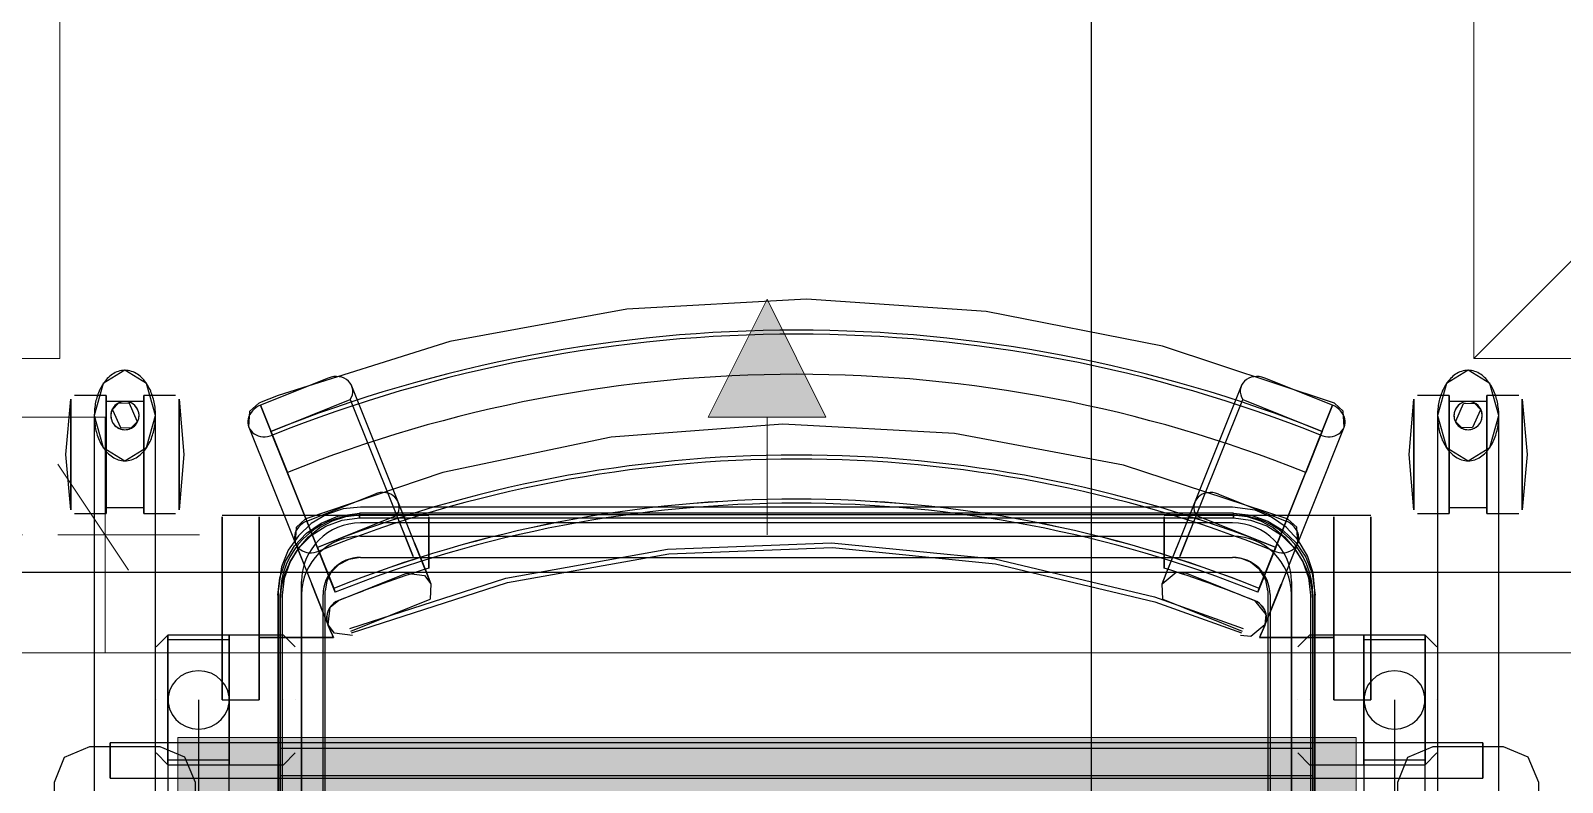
# Model space of a CAD drawing. Header units: millimetres. Extents: x -92759 to 184353, y -15225 to 86714.
# Drawn here: x 75045 to 75695, y 67836 to 68155 of the extents above; entities that cross this region are included whole.
import ezdxf

# ---------------------------------------------------------------- set-up
doc = ezdxf.new("R2010")
doc.units = ezdxf.units.MM
for name, color, linetype in [('0-1', 9, 'Continuous'), ('A-_FURT----_E', 9, 'Continuous'), ('A-PATT-CONC', 8, 'Continuous'), ('E-legend', 1, 'Continuous'), ('E-LIGHT----E', 1, 'Continuous'), ('M-_SANIFIXR_E', 9, 'Continuous'), ('M-ACMV_FCU', 5, 'Continuous'), ('PDF_M-_ACON----_E-N', 7, 'Continuous')]:
    doc.layers.add(name, color=color, linetype=linetype)
for name, color, linetype, lineweight in [('HFI 9MM FPB', 94, 'Continuous', 5), ('M-ACMV_FCU-1', 86, 'Continuous', 9), ('M-ACMV_VCD', 7, 'Continuous', 25)]:
    doc.layers.add(name, color=color, linetype=linetype, lineweight=lineweight)

# ---------------------------------------------------------------- blocks, each defined once
blk = doc.blocks.new('SIGMUND-LR R_ 2020 - SIGMUND-LR R_ 2020-8582791-2ND STOREY Copy 1')
for p, q in [((116.29, -33.47), (87.51, -44.99)), ((152.9, -103.39), (126.26, -36.86)), ((503.74, -36.86), (477.1, -103.39)), ((542.49, -44.99), (513.71, -33.47)), ((5, -65.89), (7, -42.43)), ((7, -89.35), (7, -42.43)), ((7, -42.43), (7, -89.35)), ((22, -40.89), (8.54, -40.89)), ((22, -40.89), (22, -90.89)), ((22, -90.89), (22, -40.89)), ((30, -43.39), (22, -43.39)), ((22, -43.39), (22, -88.39)), ((22, -88.39), (22, -43.39)), ((38, -43.39), (30, -43.39)), ((51.46, -40.89), (38, -40.89)), ((38, -40.89), (38, -90.89)), ((38, -90.89), (38, -40.89)), ((38, -43.39), (38, -88.39)), ((38, -88.39), (38, -43.39)), ((53, -42.43), (55, -65.89)), ((53, -42.43), (53, -89.35)), ((53, -89.35), (53, -42.43)), ((87.51, -44.99), (92.6, -57.71)), ((87.51, -44.99), (92.6, -57.71)), ((87.51, -44.99), (92.6, -57.71)), ((87.51, -44.99), (93.46, -59.85)), ((92.6, -57.71), (87.51, -44.99)), ((91.97, -56.12), (125.66, -42.63)), ((125.66, -42.63), (152.29, -109.17)), ((477.71, -109.17), (504.34, -42.63)), ((504.34, -42.63), (538.03, -56.12)), ((536.54, -59.85), (542.49, -44.99)), ((537.4, -57.71), (542.49, -44.99)), ((537.4, -57.71), (542.49, -44.99)), ((537.4, -57.71), (542.49, -44.99)), ((542.49, -44.99), (537.4, -57.71)), ((575, -65.89), (577, -42.43)), ((577, -89.35), (577, -42.43)), ((577, -42.43), (577, -89.35)), ((592, -40.89), (578.54, -40.89)), ((592, -90.89), (592, -40.89)), ((592, -40.89), (592, -90.89)), ((600, -43.39), (592, -43.39)), ((592, -88.39), (592, -43.39)), ((592, -43.39), (592, -88.39)), ((608, -43.39), (600, -43.39)), ((621.46, -40.89), (608, -40.89)), ((608, -90.89), (608, -40.89)), ((608, -40.89), (608, -90.89)), ((608, -88.39), (608, -43.39)), ((608, -43.39), (608, -88.39)), ((623, -42.43), (625, -65.89)), ((623, -42.43), (623, -89.35)), ((623, -89.35), (623, -42.43)), ((17, -49.39), (17, -300)), ((43, -300), (43, -49.39)), ((90.06, -51.35), (116.69, -117.89)), ((539.94, -51.35), (513.31, -117.89)), ((587, -49.39), (587, -300)), ((613, -300), (613, -49.39)), ((82.63, -54.33), (109.26, -120.86)), ((92.6, -57.71), (91.97, -56.12)), ((91.97, -56.12), (118.62, -122.7)), ((92.6, -57.71), (91.97, -56.12)), ((118.6, -122.65), (91.97, -56.12)), ((98.93, -73.51), (91.97, -56.12)), ((91.97, -56.12), (92.6, -57.71)), ((119.26, -124.31), (92.6, -57.71)), ((119.24, -124.24), (92.6, -57.71)), ((537.4, -57.71), (510.74, -124.31)), ((537.4, -57.71), (510.76, -124.24)), ((511.38, -122.7), (538.03, -56.12)), ((511.4, -122.65), (538.03, -56.12)), ((520.74, -120.86), (547.37, -54.33)), ((538.03, -56.12), (531.07, -73.51)), ((538.03, -56.12), (537.4, -57.71)), ((538.03, -56.12), (537.4, -57.71)), ((537.4, -57.71), (538.03, -56.12)), ((93.46, -59.85), (98.93, -73.51)), ((531.07, -73.51), (536.54, -59.85)), ((7, -89.35), (5, -65.89)), ((55, -65.89), (53, -89.35)), ((577, -89.35), (575, -65.89)), ((625, -65.89), (623, -89.35)), ((107.21, -94.2), (135.99, -82.68)), ((494.01, -82.68), (522.79, -94.2)), ((8.54, -90.89), (22, -90.89)), ((22, -88.39), (38, -88.39)), ((38, -90.89), (51.46, -90.89)), ((500.43, -90.78), (129.57, -90.78)), ((500, -88.2), (130, -88.2)), ((152.9, -103.39), (145.96, -86.06)), ((484.04, -86.06), (477.1, -103.39)), ((578.54, -90.89), (592, -90.89)), ((592, -88.39), (608, -88.39)), ((608, -90.89), (621.46, -90.89)), ((87, -91.81), (71.25, -91.81)), ((71.25, -96.57), (71.25, -92.37)), ((71.25, -92.37), (71.25, -99.81)), ((71.25, -104.27), (71.25, -96.57)), ((158.95, -91.81), (87, -91.81)), ((87, -96.57), (87, -92.37)), ((87, -92.37), (87, -99.81)), ((87, -99.81), (87, -92.37)), ((87, -92.37), (87, -96.57)), ((87, -104.27), (87, -96.57)), ((87, -96.57), (87, -104.27)), ((107.21, -94.2), (112.3, -106.91)), ((112.3, -106.91), (107.21, -94.2)), ((112.3, -106.91), (107.21, -94.2)), ((107.21, -94.2), (112.3, -106.91)), ((113.16, -109.05), (107.21, -94.2)), ((145.36, -91.84), (111.66, -105.32)), ((500.42, -91.56), (129.58, -91.56)), ((129.59, -92.83), (500.41, -92.83)), ((500, -91.56), (130, -91.56)), ((500, -94.93), (130, -94.93)), ((152.29, -109.17), (145.36, -91.84)), ((158.95, -99.81), (158.95, -92.37)), ((158.95, -92.37), (158.95, -96.57)), ((158.95, -96.57), (158.95, -104.27)), ((543, -91.81), (471.05, -91.81)), ((471.05, -96.57), (471.05, -92.37)), ((471.05, -92.37), (471.05, -99.81)), ((471.05, -104.27), (471.05, -96.57)), ((484.64, -91.84), (477.71, -109.17)), ((518.34, -105.32), (484.64, -91.84)), ((522.79, -94.2), (516.84, -109.05)), ((517.7, -106.91), (522.79, -94.2)), ((522.79, -94.2), (517.7, -106.91)), ((522.79, -94.2), (517.7, -106.91)), ((517.7, -106.91), (522.79, -94.2)), ((558.75, -91.81), (543, -91.81)), ((543, -99.81), (543, -92.37)), ((543, -92.37), (543, -96.57)), ((543, -96.57), (543, -92.37)), ((543, -92.37), (543, -99.81)), ((543, -96.57), (543, -104.27)), ((543, -104.27), (543, -96.57)), ((558.75, -99.81), (558.75, -92.37)), ((558.75, -92.37), (558.75, -96.57)), ((558.75, -96.57), (558.75, -104.27)), ((71.25, -99.81), (71.25, -119.9)), ((87, -99.81), (87, -129.66)), ((87, -119.9), (87, -99.81)), ((102.33, -103.53), (109.26, -120.86)), ((109.75, -100.56), (116.69, -117.89)), ((130, -100.56), (500, -100.56)), ((158.95, -114.07), (158.95, -99.81)), ((471.05, -99.81), (471.05, -114.07)), ((520.25, -100.56), (513.31, -117.89)), ((520.74, -120.86), (527.67, -103.53)), ((543, -129.66), (543, -99.81)), ((543, -99.81), (543, -119.9)), ((558.75, -119.9), (558.75, -99.81)), ((71.25, -134.49), (71.25, -104.27)), ((87, -134.49), (87, -104.27)), ((87, -104.27), (87, -134.49)), ((118.62, -122.7), (111.66, -105.32)), ((111.66, -105.32), (112.3, -106.91)), ((111.66, -105.32), (112.3, -106.91)), ((111.66, -105.32), (118.6, -122.65)), ((112.3, -106.91), (111.66, -105.32)), ((111.66, -105.32), (118.63, -122.72)), ((112.3, -106.91), (119.26, -124.31)), ((112.3, -106.91), (119.24, -124.24)), ((118.63, -122.72), (113.16, -109.05)), ((130, -109.56), (500, -109.56)), ((130, -109.57), (500, -109.57)), ((152.29, -109.17), (152.29, -109.17)), ((158.95, -104.27), (158.95, -114.07)), ((471.05, -114.07), (471.05, -104.27)), ((477.71, -109.17), (477.71, -109.17)), ((510.74, -124.31), (517.7, -106.91)), ((510.76, -124.24), (517.7, -106.91)), ((511.37, -122.72), (518.34, -105.32)), ((516.84, -109.05), (511.37, -122.72)), ((518.34, -105.32), (511.38, -122.7)), ((511.4, -122.65), (518.34, -105.32)), ((517.7, -106.91), (518.34, -105.32)), ((517.7, -106.91), (518.34, -105.32)), ((518.34, -105.32), (517.7, -106.91)), ((543, -104.27), (543, -134.49)), ((543, -134.49), (543, -104.27)), ((558.75, -104.27), (558.75, -134.49)), ((120.67, -127.83), (149.45, -116.31)), ((158.95, -114.07), (158.95, -114.07)), ((471.05, -114.07), (471.05, -114.07)), ((480.55, -116.31), (509.33, -127.83)), ((71.25, -119.9), (71.25, -128.03)), ((87, -128.03), (87, -119.9)), ((105, -480.26), (105, -119.74)), ((116.69, -117.89), (116.69, -117.89)), ((118.6, -122.65), (118.6, -122.65)), ((118.62, -122.7), (118.62, -122.7)), ((159.85, -120.76), (159.57, -127.34)), ((470.43, -127.34), (470.15, -120.76)), ((511.38, -122.7), (511.38, -122.7)), ((511.4, -122.65), (511.4, -122.65)), ((513.31, -117.89), (513.31, -117.89)), ((525, -119.74), (525, -480.26)), ((543, -119.9), (543, -128.03)), ((558.75, -128.03), (558.75, -119.9)), ((71.25, -128.03), (71.25, -133.08)), ((87, -133.08), (87, -128.03)), ((87, -129.66), (87, -137.18)), ((94.93, -125.62), (94.93, -486.14)), ((95, -123.7), (95, -484.22)), ((95.93, -125.37), (95.93, -485.89)), ((95.93, -485.89), (95.93, -125.37)), ((95.93, -127.66), (95.93, -189.6)), ((96.93, -486.14), (96.93, -125.62)), ((105, -125.37), (105, -485.89)), ((114.07, -485.89), (114.07, -125.37)), ((115, -484.22), (115, -123.7)), ((119.24, -124.24), (119.24, -124.24)), ((119.26, -124.31), (119.26, -124.31)), ((120.35, -127.97), (120.35, -127.97)), ((125.88, -140.83), (159.57, -127.34)), ((470.43, -127.34), (504.12, -140.83)), ((509.65, -127.97), (509.65, -127.97)), ((510.74, -124.31), (510.74, -124.31)), ((510.76, -124.24), (510.76, -124.24)), ((515, -123.7), (515, -484.22)), ((515.93, -125.37), (515.93, -485.89)), ((525, -485.89), (525, -125.37)), ((533.07, -125.62), (533.07, -486.14)), ((534.07, -485.89), (534.07, -125.37)), ((534.07, -125.37), (534.07, -485.89)), ((534.07, -189.6), (534.07, -127.66)), ((535, -484.22), (535, -123.7)), ((535.07, -486.14), (535.07, -125.62)), ((543, -128.03), (543, -133.08)), ((543, -137.18), (543, -129.66)), ((558.75, -133.08), (558.75, -128.03)), ((71.25, -133.08), (71.25, -142.5)), ((71.25, -142.62), (71.25, -134.49)), ((87, -142.5), (87, -133.08)), ((87, -142.62), (87, -134.49)), ((87, -134.49), (87, -142.62)), ((543, -133.08), (543, -142.5)), ((543, -134.49), (543, -142.62)), ((543, -142.62), (543, -134.49)), ((558.75, -142.5), (558.75, -133.08)), ((558.75, -134.49), (558.75, -142.62)), ((48.25, -142.5), (43.25, -147.5)), ((74.25, -142.5), (48.25, -142.5)), ((48.25, -197.5), (48.25, -142.5)), ((48.25, -142.5), (48.25, -197.5)), ((71.25, -142.5), (71.25, -170)), ((87, -142.5), (71.25, -142.5)), ((71.25, -155), (71.25, -142.62)), ((97.25, -142.5), (74.25, -142.5)), ((74.25, -197.5), (74.25, -142.5)), ((74.25, -142.5), (74.25, -197.5)), ((87, -137.18), (87, -143.49)), ((87, -170), (87, -142.5)), ((87, -143.49), (87, -142.62)), ((87, -142.62), (87, -155)), ((102.25, -147.5), (97.25, -142.5)), ((116.29, -138.4), (118.46, -143.49)), ((513.71, -138.4), (511.54, -143.49)), ((532.75, -142.5), (527.75, -147.5)), ((555.75, -142.5), (532.75, -142.5)), ((543, -143.49), (543, -137.18)), ((543, -142.5), (543, -170)), ((558.75, -142.5), (543, -142.5)), ((543, -142.62), (543, -143.49)), ((543, -155), (543, -142.62)), ((581.75, -142.5), (555.75, -142.5)), ((555.75, -197.5), (555.75, -142.5)), ((555.75, -142.5), (555.75, -197.5)), ((558.75, -170), (558.75, -142.5)), ((558.75, -142.62), (558.75, -155)), ((586.75, -147.5), (581.75, -142.5)), ((581.75, -197.5), (581.75, -142.5)), ((581.75, -142.5), (581.75, -197.5)), ((74.25, -144.5), (48.25, -144.5)), ((48.25, -195.5), (48.25, -144.5)), ((48.25, -144.5), (48.25, -195.5)), ((74.25, -195.5), (74.25, -144.5)), ((74.25, -144.5), (74.25, -195.5)), ((118.46, -143.49), (87, -143.49)), ((87, -143.61), (118.51, -143.61)), ((511.49, -143.61), (543, -143.61)), ((543, -143.49), (511.54, -143.49)), ((581.75, -144.5), (555.75, -144.5)), ((555.75, -195.5), (555.75, -144.5)), ((555.75, -144.5), (555.75, -195.5)), ((581.75, -195.5), (581.75, -144.5)), ((581.75, -144.5), (581.75, -195.5)), ((71.25, -170), (71.25, -155)), ((87, -155), (87, -170)), ((543, -170), (543, -155)), ((558.75, -155), (558.75, -170)), ((43.25, -170), (43.25, -170)), ((43.25, -170), (43.25, -170)), ((48.25, -170), (48.25, -170)), ((48.25, -170), (48.25, -170)), ((48.25, -170), (48.25, -246.08)), ((61.25, -170), (61.25, -246.08)), ((71.25, -170), (87, -170)), ((74.25, -170), (74.25, -170)), ((74.25, -170), (74.25, -170)), ((74.25, -246.08), (74.25, -170)), ((97.25, -170), (97.25, -170)), ((97.25, -170), (97.25, -170)), ((102.25, -170), (102.25, -170)), ((102.25, -170), (102.25, -170)), ((527.75, -170), (527.75, -170)), ((527.75, -170), (527.75, -170)), ((532.75, -170), (532.75, -170)), ((532.75, -170), (532.75, -170)), ((543, -170), (558.75, -170)), ((555.75, -170), (555.75, -170)), ((555.75, -170), (555.75, -170)), ((555.75, -170), (555.75, -246.08)), ((568.75, -170), (568.75, -246.08)), ((581.75, -170), (581.75, -170)), ((581.75, -170), (581.75, -170)), ((581.75, -246.08), (581.75, -170)), ((586.75, -170), (586.75, -170)), ((586.75, -170), (586.75, -170)), ((606.25, -188.22), (23.75, -188.22)), ((23.75, -203.22), (23.75, -188.22)), ((23.75, -188.22), (23.75, -203.22)), ((534.07, -188.22), (95.93, -188.22)), ((606.25, -203.22), (606.25, -188.22)), ((606.25, -188.22), (606.25, -203.22)), ((45, -190), (15, -190)), ((43.25, -192.5), (48.25, -197.5)), ((95.93, -189.6), (95.93, -190.21)), ((95.93, -190.21), (95.93, -202.29)), ((95.93, -190.48), (534.07, -190.48)), ((97.25, -197.5), (102.25, -192.5)), ((527.75, -192.5), (532.75, -197.5)), ((534.07, -190.21), (534.07, -189.6)), ((534.07, -202.29), (534.07, -190.21)), ((581.75, -197.5), (586.75, -192.5)), ((615, -190), (585, -190)), ((48.25, -195.5), (74.25, -195.5)), ((48.25, -197.5), (74.25, -197.5)), ((74.25, -197.5), (97.25, -197.5)), ((532.75, -197.5), (555.75, -197.5)), ((555.75, -195.5), (581.75, -195.5)), ((555.75, -197.5), (581.75, -197.5)), ((0, -205), (0, -395)), ((23.75, -203.22), (606.25, -203.22)), ((60, -395), (60, -205)), ((534.07, -202.17), (95.93, -202.17)), ((95.93, -202.29), (95.93, -203.29)), ((95.93, -203.22), (534.07, -203.22)), ((95.93, -203.29), (95.93, -324.95)), ((534.07, -203.29), (534.07, -202.29)), ((534.07, -324.95), (534.07, -203.29)), ((570, -205), (570, -395)), ((630, -395), (630, -205))]:
    blk.add_line(p, q)
at = {"flags": 128}
for points in [[(542.92, -43.93), (470.38, -20.01), (395.43, -5.3), (319.23, -0.01), (242.97, -4.24), (167.83, -17.92), (94.97, -40.83), (87.08, -43.93)], [(30, -30.19), (20.81, -35.82), (17, -49.39), (20.81, -62.97), (30, -68.59)], [(30, -68.59), (39.19, -62.97), (43, -49.39), (39.19, -35.82), (30, -30.19)], [(600, -30.19), (590.81, -35.82), (587, -49.39), (590.81, -62.97), (600, -68.59)], [(600, -68.59), (609.19, -62.97), (613, -49.39), (609.19, -35.82), (600, -30.19)], [(7, -89.35), (7, -84.75), (7, -72.75), (7, -58.05), (7, -46.44), (7, -42.43)], [(7, -42.43), (7, -47.04), (7, -59.04), (7, -73.73), (7, -85.35), (7, -89.35)], [(35.24, -51.81), (31.9, -44.28), (27.35, -44.14), (24.89, -46.62), (24.76, -46.97)], [(53, -42.43), (53, -47.04), (53, -59.04), (53, -73.73), (53, -85.35), (53, -89.35)], [(53, -89.35), (53, -84.75), (53, -72.75), (53, -58.05), (53, -46.44), (53, -42.43)], [(82.63, -54.33), (83.06, -47.48), (86.77, -44.06), (87.08, -43.93)], [(547.37, -54.33), (546.94, -47.48), (543.23, -44.06), (542.92, -43.93)], [(577, -89.35), (577, -84.75), (577, -72.75), (577, -58.05), (577, -46.44), (577, -42.43)], [(577, -42.43), (577, -47.04), (577, -59.04), (577, -73.73), (577, -85.35), (577, -89.35)], [(594.76, -51.81), (598.1, -44.28), (602.65, -44.14), (605.11, -46.62), (605.24, -46.97)], [(623, -42.43), (623, -47.04), (623, -59.04), (623, -73.73), (623, -85.35), (623, -89.35)], [(623, -89.35), (623, -84.75), (623, -72.75), (623, -58.05), (623, -46.44), (623, -42.43)], [(24.76, -46.97), (28.1, -54.51), (32.65, -54.65), (35.11, -52.17), (35.24, -51.81)], [(605.24, -46.97), (601.9, -54.51), (597.35, -54.65), (594.89, -52.17), (594.76, -51.81)], [(523.22, -93.13), (453.82, -70.47), (382.07, -57.03), (309.18, -53.03), (236.39, -58.54), (164.94, -73.47), (106.78, -93.13)], [(94.93, -125.62), (95.74, -118.19), (98.12, -111.1), (101.97, -104.67), (107.12, -99.21), (113.33, -94.97), (120.31, -92.13), (129.57, -90.78)], [(130, -88.2), (122.58, -89.01), (115.5, -91.39), (109.09, -95.23), (103.62, -100.36), (99.35, -106.56), (96.46, -113.55), (95, -123.7)], [(535, -123.7), (534.19, -116.12), (531.8, -108.87), (527.94, -102.31), (522.78, -96.74), (516.58, -92.43), (509.64, -89.57), (500, -88.2)], [(500.43, -90.78), (507.93, -91.68), (515.05, -94.15), (521.48, -98.08), (526.91, -103.27), (531.09, -109.5), (533.84, -116.46), (535.07, -125.62)], [(96.93, -125.62), (97.74, -118.41), (100.12, -111.56), (103.97, -105.39), (109.09, -100.21), (115.25, -96.27), (122.13, -93.76), (129.59, -92.83)], [(102.33, -103.53), (102.75, -96.69), (106.46, -93.27), (106.78, -93.13)], [(103.82, -105.65), (107.96, -100.85), (112.75, -96.94), (118.06, -94.04), (123.73, -92.23), (129.58, -91.56)], [(500.41, -92.83), (507.69, -93.72), (514.59, -96.19), (520.77, -100.1), (525.93, -105.26), (529.81, -111.42), (532.23, -118.26), (533.07, -125.62)], [(500.42, -91.56), (506.27, -92.23), (511.94, -94.04), (517.25, -96.94), (522.04, -100.85), (526.18, -105.65)], [(527.67, -103.53), (527.25, -96.69), (523.54, -93.27), (523.22, -93.13)], [(125.43, -139.72), (191.71, -118.31), (260.28, -106.13), (329.88, -103.4), (399.2, -110.18), (466.94, -126.34), (504.57, -139.72)], [(159.85, -120.76), (158.09, -116.37), (152.94, -103.51), (152.9, -103.39)], [(152.9, -103.39), (158.07, -116.31), (159.85, -120.76), (159.85, -120.76)], [(470.15, -120.76), (471.91, -116.37), (477.06, -103.51), (477.1, -103.39)], [(477.1, -103.39), (471.93, -116.31), (470.15, -120.76), (470.15, -120.76)], [(130, -109.57), (124.97, -110.4), (120.65, -112.67), (117.42, -116.02), (115.62, -119.69), (115, -123.7)], [(126.18, -141.58), (192.32, -120.22), (260.77, -108.09), (330.23, -105.41), (399.4, -112.25), (467, -128.46), (503.82, -141.58)], [(515, -123.7), (514.17, -119.07), (511.6, -114.77), (507.6, -111.53), (503.77, -110.03), (500, -109.57)], [(149.45, -116.31), (157.07, -117.22), (159.85, -120.76)], [(470.15, -120.76), (476.06, -115.88), (480.55, -116.31)], [(116.22, -138.23), (114.46, -133.84), (109.31, -120.97), (109.26, -120.86)], [(109.26, -120.86), (114.44, -133.78), (116.22, -138.23), (116.22, -138.23)], [(513.78, -138.23), (515.54, -133.84), (520.69, -120.97), (520.74, -120.86)], [(520.74, -120.86), (515.56, -133.78), (513.78, -138.23), (513.78, -138.23)], [(116.22, -138.23), (117.13, -130.61), (120.67, -127.83)], [(509.33, -127.83), (514.21, -133.75), (513.78, -138.23)], [(115.88, -137.18), (116.06, -137.8), (116.29, -138.4)], [(126.62, -142.68), (119, -141.77), (116.22, -138.23)], [(118.09, -142.62), (117.25, -140.65), (116.29, -138.4)], [(118.46, -143.49), (118.51, -143.61), (118.49, -143.57), (118.41, -143.39), (118.28, -143.06), (118.09, -142.62)], [(513.78, -138.23), (507.86, -143.11), (503.38, -142.68)], [(511.54, -143.49), (511.49, -143.61), (511.51, -143.57), (511.59, -143.39), (511.72, -143.06), (511.91, -142.62)], [(511.91, -142.62), (512.75, -140.65), (513.71, -138.4)], [(514.12, -137.18), (513.94, -137.8), (513.71, -138.4)], [(61.25, -157.63), (58.55, -157.9), (55.96, -158.7), (53.61, -159.99), (51.59, -161.72), (49.99, -163.81), (48.89, -166.18), (48.32, -168.71), (48.32, -171.29), (48.89, -173.82), (49.99, -176.19), (51.59, -178.28), (53.61, -180.01), (55.96, -181.3), (58.55, -182.1), (61.25, -182.37)], [(61.25, -182.37), (63.95, -182.1), (66.54, -181.3), (68.89, -180.01), (70.91, -178.28), (72.51, -176.19), (73.61, -173.82), (74.18, -171.29), (74.18, -168.71), (73.61, -166.18), (72.51, -163.81), (70.91, -161.72), (68.89, -159.99), (66.54, -158.7), (63.95, -157.9), (61.25, -157.63)], [(568.75, -157.63), (566.05, -157.9), (563.46, -158.7), (561.11, -159.99), (559.09, -161.72), (557.49, -163.81), (556.39, -166.18), (555.82, -168.71), (555.82, -171.29), (556.39, -173.82), (557.49, -176.19), (559.09, -178.28), (561.11, -180.01), (563.46, -181.3), (566.05, -182.1), (568.75, -182.37)], [(568.75, -182.37), (571.45, -182.1), (574.04, -181.3), (576.39, -180.01), (578.41, -178.28), (580.01, -176.19), (581.11, -173.82), (581.68, -171.29), (581.68, -168.71), (581.11, -166.18), (580.01, -163.81), (578.41, -161.72), (576.39, -159.99), (574.04, -158.7), (571.45, -157.9), (568.75, -157.63)], [(15, -190), (4.27, -194.52), (0, -205)], [(60, -205), (55.48, -194.27), (45, -190)], [(585, -190), (574.27, -194.52), (570, -205)], [(630, -205), (625.48, -194.27), (615, -190)]]:
    blk.add_lwpolyline(points, dxfattribs=at)
for centre, radius, start, end in [((315, -613.25), 600.12, 68.18258, 111.81742), ((315, -613.25), 600.12, 68.18258, 111.81742), ((315, -613.25), 598.41, 68.18258, 111.81742), ((315, -613.25), 598.41, 68.18258, 111.81742), ((315, -613.25), 581.38, 68.18258, 111.81742), ((30, -49.39), 6, 0, 180), ((30, -49.39), 6, 0, 180), ((600, -49.39), 6, 0, 180), ((600, -49.39), 6, 0, 180), ((30, -49.39), 6, 180, 360), ((30, -49.39), 6, 180, 0), ((600, -49.39), 6, 180, 0), ((600, -49.39), 6, 180, 0), ((315, -613.25), 547.12, 68.18258, 111.81742), ((315, -613.25), 547.12, 68.18258, 111.81742), ((315, -613.25), 545.41, 68.18258, 111.81742), ((315, -613.25), 545.41, 68.18258, 111.81742), ((315, -613.25), 528.4, 68.18258, 111.81742), ((315, -613.25), 528.4, 68.18258, 111.81742), ((315, -613.25), 528.38, 68.18258, 111.81742), ((315, -613.25), 526.67, 68.18258, 111.81742), ((315, -613.25), 526.67, 68.18258, 111.81742), ((344.35, -689.47), 604.53, 107.85936, 111.7494), ((344.35, -689.47), 604.53, 107.85936, 111.7494), ((285.65, -689.47), 604.53, 68.2506, 72.14064), ((285.65, -689.47), 604.53, 68.2506, 72.14064), ((123.65, -135.26), 8, 114.36869, 174.4717), ((123.65, -135.26), 8, 114.36869, 135.64011), ((506.35, -135.26), 8, 5.5283, 65.63131), ((506.35, -135.26), 8, 44.35989, 65.63131)]:
    blk.add_arc(centre, radius, start, end)
for centre, major_axis, ratio, start_param, end_param in [((118.84, -39.83), (7.43, 2.97), 0.856064, 5.435123, 7.853982), ((511.16, -39.83), (-7.43, 2.97), 0.856064, 4.712389, 7.131247), ((90.06, -51.35), (7.43, 2.97), 0.856064, 1.570796, 4.712389), ((90.06, -51.35), (7.43, 2.97), 0.856064, 1.570796, 4.712389), ((539.94, -51.35), (-7.43, 2.97), 0.856064, 1.570796, 4.712389), ((539.94, -51.35), (-7.43, 2.97), 0.856064, 1.570796, 4.712389), ((138.53, -89.04), (7.43, 2.97), 0.856064, 5.435123, 7.853982), ((491.47, -89.04), (-7.43, 2.97), 0.856064, 4.712389, 7.131247), ((130, -125.37), (34.07, 0), 0.992546, 1.583154, 3.141593), ((130, -125.37), (34.07, 0), 0.992546, 1.583154, 3.141593), ((109.75, -100.56), (7.43, 2.97), 0.856064, 1.570796, 4.712389), ((109.75, -100.56), (7.43, 2.97), 0.856064, 1.570796, 4.712389), ((130, -119.74), (-25, 0), 0.992546, 4.712389, 6.283185), ((130, -125.37), (-34.07, 0), 0.992546, 4.712389, 4.724747), ((500, -125.37), (34.07, 0), 0.992546, 1.558438, 1.570796), ((500, -119.74), (25, 0), 0.992546, 0, 1.570796), ((500, -125.37), (34.07, 0), 0.992546, 0, 1.558438), ((500, -125.37), (34.07, 0), 0.992546, 0, 1.558438), ((520.25, -100.56), (-7.43, 2.97), 0.856064, 1.570796, 4.712389), ((520.25, -100.56), (-7.43, 2.97), 0.856064, 1.570796, 4.712389), ((130, -125.37), (-25, 0), 0.992546, 4.712389, 6.283185), ((500, -125.37), (25, 0), 0.992546, 0, 1.570796), ((130, -125.37), (-15.93, 0), 0.992546, 4.712389, 6.283185), ((500, -125.37), (15.93, 0), 0.992546, 0, 1.570796), ((130, -127.66), (-34.07, 0), 0.992546, 5.811015, 6.283185), ((500, -127.66), (34.07, 0), 0.992546, 0, 0.47217)]:
    blk.add_ellipse(centre, major_axis=major_axis, ratio=ratio, start_param=start_param, end_param=end_param)
for points in [[(30, -30.19), (28.06, -30.19), (24.43, -31.48), (20.48, -35.78), (18.1, -40.93), (16.95, -46.53), (16.95, -52.25), (18.09, -57.83), (20.48, -63.03), (24.44, -67.31), (28.07, -68.59), (30, -68.59)], [(30, -68.59), (31.93, -68.59), (35.56, -67.31), (39.52, -63.03), (41.91, -57.83), (43.05, -52.25), (43.05, -46.53), (41.9, -40.93), (39.52, -35.78), (35.57, -31.48), (31.94, -30.19), (30, -30.19)], [(600, -30.19), (598.06, -30.19), (594.43, -31.48), (590.48, -35.78), (588.1, -40.93), (586.95, -46.53), (586.95, -52.25), (588.09, -57.83), (590.48, -63.03), (594.44, -67.31), (598.07, -68.59), (600, -68.59)], [(600, -68.59), (601.93, -68.59), (605.56, -67.31), (609.52, -63.03), (611.91, -57.83), (613.05, -52.25), (613.05, -46.53), (611.9, -40.93), (609.52, -35.78), (605.57, -31.48), (601.94, -30.19), (600, -30.19)], [(30, -43.39), (29.61, -43.39), (28.82, -43.47), (27.67, -43.82), (26.58, -44.41), (25.59, -45.25), (24.77, -46.35), (24.17, -47.71), (24, -48.82), (24, -49.39)], [(600, -43.39), (599.61, -43.39), (598.82, -43.47), (597.67, -43.82), (596.58, -44.41), (595.59, -45.25), (594.77, -46.35), (594.17, -47.71), (594, -48.82), (594, -49.39)], [(500.42, -92.05), (500.42, -91.99), (500.42, -91.86), (500.43, -91.67), (500.43, -91.49), (500.43, -91.31), (500.43, -91.15), (500.43, -91.02), (500.43, -90.91), (500.43, -90.83), (500.43, -90.79), (500.43, -90.78), (500.43, -90.8), (500.43, -90.86), (500.43, -90.95), (500.43, -91.07), (500.43, -91.21), (500.42, -91.38), (500.42, -91.5), (500.42, -91.56)], [(500.42, -91.56), (500.42, -91.62), (500.42, -91.75), (500.42, -91.94), (500.41, -92.12), (500.41, -92.29), (500.41, -92.45), (500.41, -92.59), (500.41, -92.7), (500.41, -92.77), (500.41, -92.82), (500.41, -92.83), (500.41, -92.81), (500.41, -92.75), (500.41, -92.66), (500.41, -92.54), (500.42, -92.39), (500.42, -92.23), (500.42, -92.11), (500.42, -92.05)], [(116.29, -138.4), (116.03, -137.79), (115.66, -136.53), (115.62, -135.18), (115.68, -134.49)], [(513.71, -138.4), (513.97, -137.79), (514.34, -136.53), (514.38, -135.18), (514.32, -134.49)]]:
    blk.add_open_spline(points, degree=3)
for points, knots in [([(36, -49.39), (36, -48.82), (35.83, -47.71), (35.23, -46.35), (34.41, -45.25), (32.76, -43.85), (31.17, -43.39), (30, -43.39)], [0, 0, 0, 0, 0.142857, 0.285714, 0.428571, 0.571429, 1, 1, 1, 1]), ([(606, -49.39), (606, -48.82), (605.83, -47.71), (605.23, -46.35), (604.41, -45.25), (602.76, -43.85), (601.17, -43.39), (600, -43.39)], [0, 0, 0, 0, 0.142857, 0.285714, 0.428571, 0.571429, 1, 1, 1, 1]), ([(24, -49.39), (24, -49.93), (24.11, -50.8), (24.51, -51.84), (24.82, -52.43), (25.19, -53), (25.76, -53.69), (26.63, -54.4), (27.66, -54.96), (29.18, -55.43), (30.82, -55.43), (32.34, -54.96), (33.54, -54.31), (34.33, -53.59), (34.83, -52.97), (35.12, -52.54), (35.42, -51.99), (35.7, -51.32), (35.94, -50.44), (36, -49.8), (36, -49.39)], [0, 0, 0, 0, 0.111111, 0.166667, 0.194444, 0.222222, 0.277778, 0.333333, 0.388889, 0.444444, 0.555556, 0.611111, 0.666667, 0.75, 0.770833, 0.791667, 0.833333, 0.875, 0.916667, 1, 1, 1, 1]), ([(594, -49.39), (594, -49.93), (594.11, -50.8), (594.51, -51.84), (594.82, -52.43), (595.19, -53), (595.77, -53.69), (596.92, -54.64), (598.77, -55.43), (600.82, -55.43), (602.34, -54.96), (603.54, -54.31), (604.33, -53.59), (604.83, -52.96), (605.12, -52.54), (605.43, -51.99), (605.7, -51.32), (605.94, -50.44), (606, -49.8), (606, -49.39)], [0, 0, 0, 0, 0.111111, 0.166667, 0.194444, 0.222222, 0.277778, 0.333333, 0.444444, 0.555556, 0.611111, 0.666667, 0.75, 0.770833, 0.791667, 0.833333, 0.875, 0.916667, 1, 1, 1, 1]), ([(129.58, -92.05), (129.58, -91.92), (129.58, -91.73), (129.57, -91.49), (129.57, -91.31), (129.57, -91.15), (129.57, -91.02), (129.57, -90.91), (129.57, -90.83), (129.57, -90.79), (129.57, -90.78), (129.57, -90.8), (129.57, -90.86), (129.57, -90.98), (129.57, -91.16), (129.58, -91.38), (129.58, -91.5), (129.58, -91.56)], [-1, -1, -1, -1, -0.882353, -0.823529, -0.764706, -0.705882, -0.647059, -0.588235, -0.529412, -0.470588, -0.411765, -0.352941, -0.294118, -0.235294, -0.117647, -0.058824, 0, 0, 0, 0]), ([(129.58, -91.56), (129.58, -91.68), (129.58, -91.87), (129.59, -92.12), (129.59, -92.29), (129.59, -92.45), (129.59, -92.59), (129.59, -92.7), (129.59, -92.77), (129.59, -92.82), (129.59, -92.83), (129.59, -92.81), (129.59, -92.75), (129.59, -92.63), (129.58, -92.45), (129.58, -92.23), (129.58, -92.11), (129.58, -92.05)], [-1, -1, -1, -1, -0.882353, -0.823529, -0.764706, -0.705882, -0.647059, -0.588235, -0.529412, -0.470588, -0.411765, -0.352941, -0.294118, -0.235294, -0.117647, -0.058824, 0, 0, 0, 0]), ([(99.66, -112.28), (99.98, -111.67), (100.48, -110.74), (101.1, -109.7), (101.46, -109.12), (101.73, -108.69), (102, -108.27), (102.36, -107.73), (102.99, -106.81), (103.49, -106.08), (103.82, -105.65)], [0, 0, 0, 0, 0.25, 0.375, 0.4375, 0.5, 0.5625, 0.625, 0.75, 1, 1, 1, 1]), ([(526.18, -105.65), (526.51, -106.08), (527.01, -106.81), (527.64, -107.73), (528, -108.27), (528.27, -108.69), (528.54, -109.12), (528.9, -109.7), (529.52, -110.74), (530.02, -111.67), (530.34, -112.28)], [0, 0, 0, 0, 0.25, 0.375, 0.4375, 0.5, 0.5625, 0.625, 0.75, 1, 1, 1, 1]), ([(117.93, -129.66), (117.52, -130.08), (116.99, -130.76), (116.44, -131.76), (116.11, -132.52), (115.92, -133.15), (115.81, -133.66), (115.74, -134.02), (115.69, -134.37), (115.66, -134.71), (115.65, -135.04), (115.64, -135.35), (115.65, -135.65), (115.67, -135.93), (115.7, -136.19), (115.74, -136.51), (115.8, -136.86), (115.85, -137.08), (115.88, -137.18)], [0, 0, 0, 0, 0.166667, 0.25, 0.333333, 0.416667, 0.458333, 0.5, 0.541667, 0.583333, 0.625, 0.666667, 0.708333, 0.75, 0.791667, 0.833333, 0.916667, 1, 1, 1, 1]), ([(512.07, -129.66), (512.48, -130.08), (513.01, -130.76), (513.56, -131.76), (513.89, -132.52), (514.08, -133.15), (514.19, -133.66), (514.26, -134.02), (514.31, -134.37), (514.34, -134.71), (514.35, -135.04), (514.35, -135.3), (514.35, -135.5), (514.34, -135.7), (514.33, -135.93), (514.3, -136.19), (514.27, -136.43), (514.24, -136.65), (514.19, -136.91), (514.15, -137.08), (514.12, -137.18)], [-1, -1, -1, -1, -0.833333, -0.75, -0.666667, -0.583333, -0.541667, -0.5, -0.458333, -0.416667, -0.375, -0.333333, -0.3125, -0.291667, -0.25, -0.208333, -0.166667, -0.125, -0.083333, 0, 0, 0, 0])]:
    blk.add_open_spline(points, degree=3, knots=knots)
blk = doc.blocks.new('1599_FURN_RHH_BLK8 _NEW__2ND STY_dwg-10261561-BLK8_RHH_2ND STOREY PLAN')
at = {"layer": 'A-_FURT----_E'}
blk.add_blockref('SIGMUND-LR R_ 2020 - SIGMUND-LR R_ 2020-8582791-2ND STOREY Copy 1', (-15246.03, -11300.1), dxfattribs=at)
blk = doc.blocks.new('A$C3019c3af')
at = {"layer": 'M-_SANIFIXR_E'}
blk.add_blockref('1599_FURN_RHH_BLK8 _NEW__2ND STY_dwg-10261561-BLK8_RHH_2ND STOREY PLAN', (7599.78, 46600.1), dxfattribs=at)
blk = doc.blocks.new('RCP_B8L2')
at = {"layer": 'A-PATT-CONC'}
h = blk.add_hatch(dxfattribs=at)
h.set_pattern_fill('ANSI37', color=256, scale=189, angle=45)
h.set_pattern_definition([(90, (-375761.8, -151102.3), (-600.075, 0), []), (180, (-375761.8, -151102.3), (-6e-14, -600.075), [])])
h.paths.add_polyline_path([(-378761.82, -151102.3), (-375761.82, -151102.3), (-375761.82, -158302.3), (-378761.82, -158302.3)])
at = {"layer": 'HFI 9MM FPB'}
h = blk.add_hatch(dxfattribs=at)
h.set_pattern_fill('ANSI33', color=256, scale=50)
h.set_pattern_definition([(45, (-581589.02, -147239), (-224.5064, 224.5064), []), (45, (-581364.5, -147239), (-224.5064, 224.5064), [158.75, -79.375])])
h.paths.add_polyline_path([(-378761.82, -151102.3), (-375761.82, -151102.3), (-375761.82, -158302.3), (-378761.82, -158302.3)], flags=16)
h.paths.add_polyline_path([(-377668.07, -149827.3), (-374918.07, -149827.3), (-374918.07, -159127.3), (-379618.07, -159127.3), (-379618.07, -150277.3), (-377668.07, -150277.3)])
blk = doc.blocks.new('L20')
at = {"layer": 'E-LIGHT----E', "lineweight": 5}
blk.add_line((-300, -300), (300, 300), dxfattribs=at)
blk.add_lwpolyline([(-300, -300), (300, -300), (300, 300), (-300, 300)], close=True, dxfattribs=at)
blk = doc.blocks.new('EL_B8_L2_R4')
at = {"layer": 'E-legend', "color": 0}
for p in [(-15543.82, -11025.15), (-14343.82, -11025.15)]:
    blk.add_blockref('L20', p, dxfattribs=at)
blk = doc.blocks.new('A$Ca8a76259')
at = {"layer": 'M-ACMV_FCU', "lineweight": 0}
h = blk.add_hatch(color=256, dxfattribs=at)
h.dxf.hatch_style = 1
h.paths.add_polyline_path([(250, 356), (250, 439), (-250, 439), (-250, 356)])
h.paths.add_polyline_path([(356, -250), (439, -250), (439, 250), (356, 250)])
h.paths.add_polyline_path([(-356, 250), (-439, 250), (-439, -250), (-356, -250)])
h.paths.add_polyline_path([(-250, -356), (-250, -439), (250, -439), (250, -356)])
h = blk.add_hatch(color=256, dxfattribs=at)
h.dxf.hatch_style = 1
h.paths.add_polyline_path([(-625, 0), (-575, -25), (-575, 25)])
for p, q in [((-475, 439), (-475, -439)), ((-625, 0), (-575, 25)), ((-575, -25), (-575, 25)), ((-625, 0), (-575, -25)), ((-525, 0), (-575, 0))]:
    blk.add_line(p, q, dxfattribs=at)
blk.add_lwpolyline([(-356, 250), (-356, -250), (-439, -250), (-439, 250)], close=True, dxfattribs=at)
blk = doc.blocks.new('A$C49267d6b')
at = {"layer": 'PDF_M-_ACON----_E-N', "lineweight": 0}
for p, q in [((0, 127), (0, 76.2)), ((-25.4, 76.2), (12.7, 101.6)), ((0, 63.5), (0, 38.1)), ((-25.4, 25.4), (12.7, 0)), ((0, -25.4), (0, 25.4))]:
    blk.add_line(p, q, dxfattribs=at)
blk = doc.blocks.new('FCU -1')
at = {"layer": 'M-ACMV_VCD', "lineweight": 5}
blk.add_lwpolyline([(378127.45, -50132.13), (378127.45, -50032.13), (378227.45, -50032.13), (378227.45, -50132.13)], close=True, dxfattribs=at)
at = {"layer": 'M-ACMV_FCU', "lineweight": 5, "rotation": 270}
blk.add_blockref('A$Ca8a76259', (378508.35, -50607.13), dxfattribs=at)
at = {"layer": 'M-ACMV_VCD', "lineweight": 5, "xscale": -1.181061443391948, "yscale": 1.181061443391948, "zscale": 1.181061443391948, "rotation": 90}
blk.add_blockref('A$C49267d6b', (378237.45, -50082.13), dxfattribs=at)
blk = doc.blocks.new('ACMV_B8_L2')
at = {"layer": 'M-ACMV_FCU-1'}
blk.add_blockref('FCU -1', (-242487.49, 12307.45), dxfattribs=at)

msp = doc.modelspace()

# ---------------------------------------------------------------- block references
at = {"layer": '0-1'}
msp.add_blockref('A$C3019c3af', (82701.06, 32741.24), dxfattribs=at)
at = {"layer": 'A-PATT-CONC'}
msp.add_blockref('RCP_B8L2', (452619.12, 220318.54), dxfattribs=at)
at = {"layer": 'E-legend', "color": 7}
msp.add_blockref('EL_B8_L2_R4', (90301.06, 79341.24), dxfattribs=at)
at = {"layer": 'M-ACMV_FCU-1'}
msp.add_blockref('ACMV_B8_L2', (-60663.56, 105715.91), dxfattribs=at)

doc.saveas('drawing.dxf')
